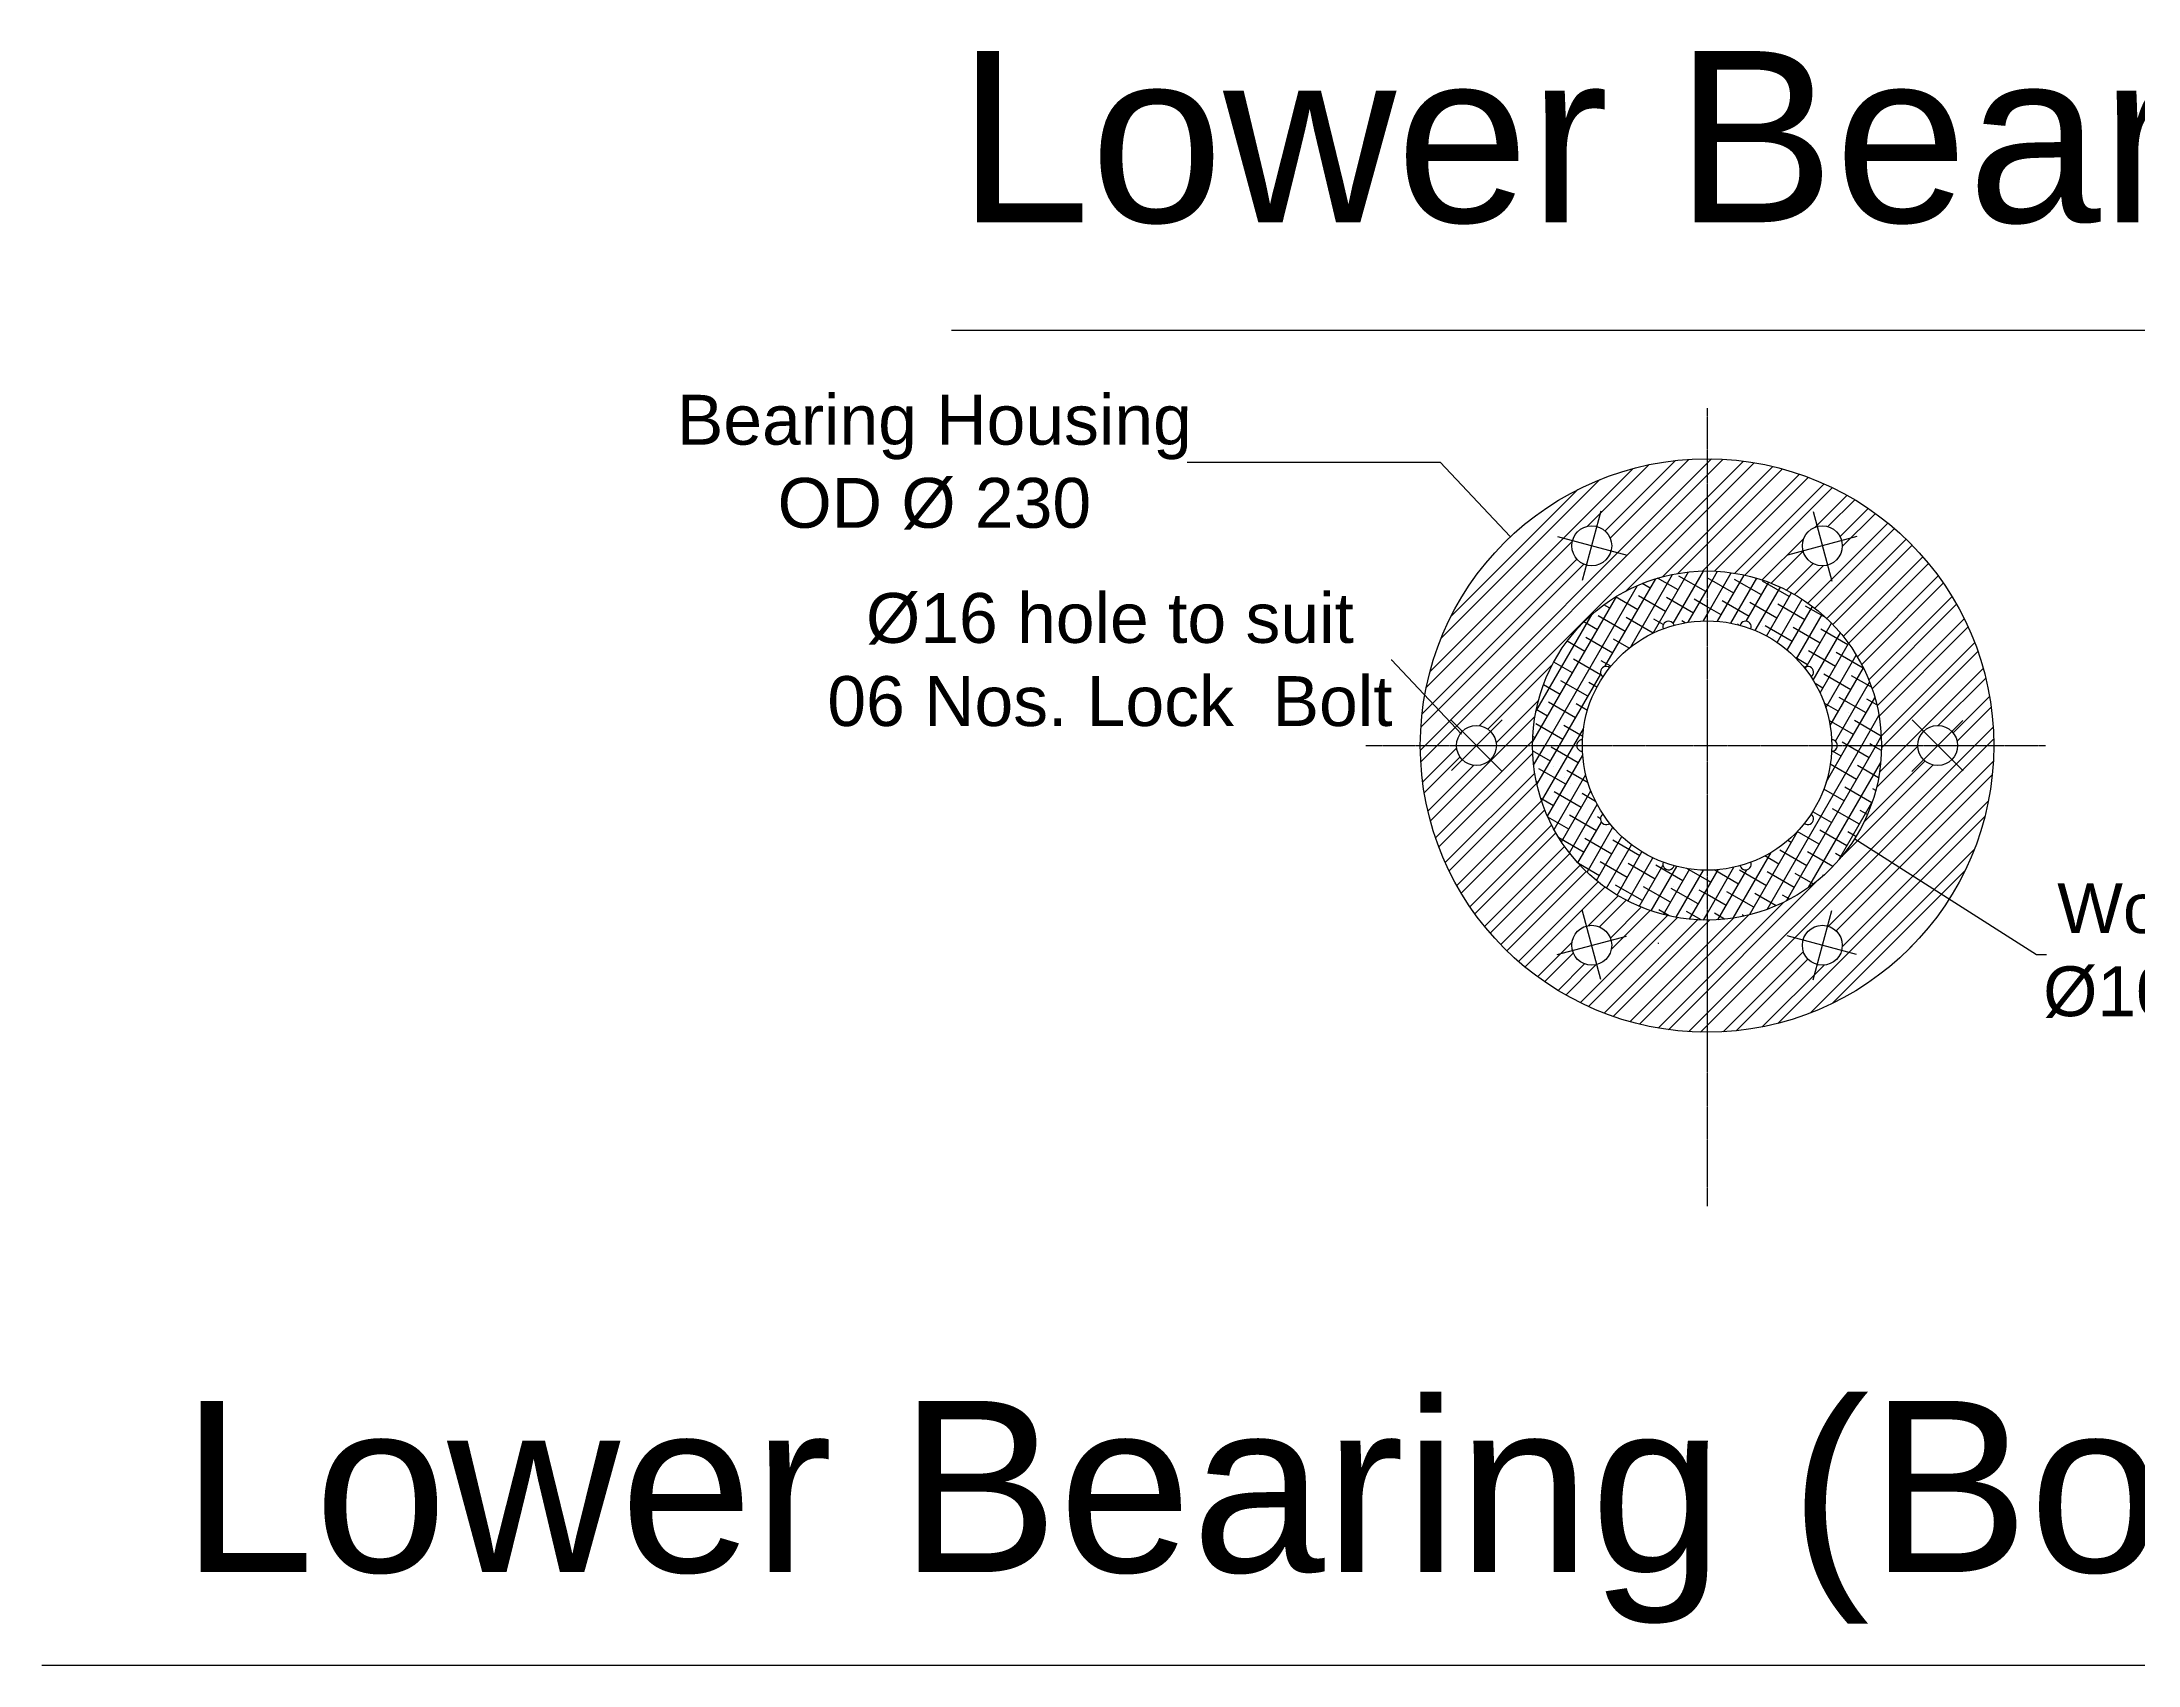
# Model space of a CAD drawing. Header units: millimetres. Extents: x -152 to 1470, y -163 to 1866.
# Drawn here: x -55 to 786, y -163 to 488 of the extents above; entities that cross this region are included whole.
import ezdxf

# ---------------------------------------------------------------- set-up
doc = ezdxf.new("R2010")
doc.units = ezdxf.units.MM
doc.header["$MEASUREMENT"] = 0
doc.linetypes.add('CENTER2', pattern=[1.125, 0.75, -0.125, 0.125, -0.125])
doc.styles.get("Standard").update_dxf_attribs({"font": 'arial.ttf'})
doc.dimstyles.get("Standard").update_dxf_attribs({"dimtxt": 0.18, "dimasz": 0.18, "dimexe": 0.18, "dimexo": 0.0625, "dimgap": 0.09, "dimtad": 0, "dimtih": 1, "dimtoh": 1, "dimdec": 4, "dimzin": 0, "dimdsep": 46, "dimtxsty": 'Standard', "dimcen": 0.09, "dimadec": 0, "dimazin": 0, "dimtfac": 1, "dimtdec": 4, "dimtofl": 0, "dimtmove": 0, "dimatfit": 3, "dimfxl": 1, "dimtolj": 1, "dimtzin": 0, "dimarcsym": 0})

# ---------------------------------------------------------------- blocks, each defined once
blk = doc.blocks.new('*D47')
at = {"color": 0, "lineweight": -2, "transparency": 16777216}
for p, q in [((404.54, 319.7), (506.05, 319.7)), ((506.05, 319.7), (534.08, 289.93)), ((612.95, 206.07), (613.13, 206.07)), ((613.04, 205.98), (613.04, 206.16))]:
    blk.add_line(p, q, dxfattribs=at)
at = {"color": 0, "transparency": 16777216}
blk.add_solid([(534.1, 289.95), (534.06, 289.91), (534.2, 289.8)], dxfattribs=at)
at = {"layer": 'Defpoints', "color": 0, "transparency": 16777216}
for p in [(534.2, 289.8), (613.04, 206.07)]:
    blk.add_point(p, dxfattribs=at)
at = {"color": 0, "transparency": 16777216, "insert": (303.12, 319.7), "char_height": 0.18, "attachment_point": 5}
blk.add_mtext('\\A1;{\\H111.11111x;Bearing Housing \\POD %%C 230}', dxfattribs=at)
blk = doc.blocks.new('*D48')
at = {"color": 0, "lineweight": -2, "transparency": 16777216}
for p, q in [((486.34, 240.43), (486.52, 240.43)), ((486.52, 240.43), (514.55, 210.66)), ((593.42, 126.8), (593.6, 126.8)), ((593.51, 126.71), (593.51, 126.89))]:
    blk.add_line(p, q, dxfattribs=at)
at = {"color": 0, "transparency": 16777216}
blk.add_solid([(514.57, 210.68), (514.53, 210.63), (514.68, 210.52)], dxfattribs=at)
at = {"layer": 'Defpoints', "color": 0, "transparency": 16777216}
for p in [(514.68, 210.52), (593.51, 126.8)]:
    blk.add_point(p, dxfattribs=at)
at = {"color": 0, "transparency": 16777216, "insert": (373.56, 240.43), "char_height": 0.18, "attachment_point": 5}
blk.add_mtext('\\A1;{\\H111.11111x;%%C16 hole to suit \\P06 Nos. Lock  Bolt}', dxfattribs=at)
blk = doc.blocks.new('*D49')
at = {"color": 0, "lineweight": -2, "transparency": 16777216}
for p, q in [((612.95, 206.07), (613.13, 206.07)), ((613.04, 205.98), (613.04, 206.16)), ((745.16, 122.17), (672.29, 168.45)), ((749.23, 122.17), (745.16, 122.17))]:
    blk.add_line(p, q, dxfattribs=at)
at = {"color": 0, "transparency": 16777216}
blk.add_solid([(672.3, 168.48), (672.27, 168.43), (672.13, 168.55)], dxfattribs=at)
at = {"layer": 'Defpoints', "color": 0, "transparency": 16777216}
for p in [(553.95, 243.6), (672.13, 168.55)]:
    blk.add_point(p, dxfattribs=at)
at = {"color": 0, "transparency": 16777216, "insert": (875.39, 122.17), "char_height": 0.18, "attachment_point": 5}
blk.add_mtext('\\A1;{\\H111.11111x;Wooden Bearing ID\\P%%C101@ thick 20 mm}', dxfattribs=at)

msp = doc.modelspace()

# ---------------------------------------------------------------- hatches: boundary and pattern name
h = msp.add_hatch()
h.set_pattern_fill('STEEL', color=256, scale=93.6)
h.set_pattern_definition([(45, (197.675, 409.181), (-6.89429, 6.89429), []), (45, (197.675, 414.056), (-6.89429, 6.89429), [])])
edge = h.paths.add_edge_path()
edge.add_line((728.04213, 206.0732), (713.54213, 206.0732))
edge.add_ellipse((705.54213, 206.0732), major_axis=(-5.65685, 5.65685), ratio=1, start_angle=45, end_angle=225, ccw=False)
edge.add_line((697.54213, 206.0732), (683.04213, 206.0732))
edge.add_ellipse((613.04213, 206.0732), major_axis=(49.49747, 49.49747), ratio=1, start_angle=225, end_angle=315, ccw=False)
edge.add_line((613.04213, 136.0732), (613.04213, 91.0732))
edge.add_ellipse((613.04213, 206.0732), major_axis=(-81.31728, 81.31728), ratio=1, start_angle=135, end_angle=225)
edge = h.paths.add_edge_path(flags=16)
edge.add_ellipse((659.29213, 125.96585), major_axis=(5.65685, 5.65685), ratio=1, start_angle=135, end_angle=315, ccw=False)
edge.add_ellipse((659.29213, 125.96585), major_axis=(5.65685, 5.65685), ratio=1, start_angle=-45, end_angle=135, ccw=False)
edge = h.paths.add_edge_path()
edge.add_line((613.04213, 321.0732), (613.04213, 276.0732))
edge.add_ellipse((613.04213, 206.0732), major_axis=(-49.49747, 49.49747), ratio=1, start_angle=225, end_angle=315, ccw=False)
edge.add_line((683.04213, 206.0732), (697.54213, 206.0732))
edge.add_ellipse((705.54213, 206.0732), major_axis=(-5.65685, 5.65685), ratio=1, start_angle=-135, end_angle=45, ccw=False)
edge.add_line((713.54213, 206.0732), (728.04213, 206.0732))
edge.add_ellipse((613.04213, 206.0732), major_axis=(81.31728, 81.31728), ratio=1, start_angle=315, end_angle=405)
edge = h.paths.add_edge_path(flags=16)
edge.add_ellipse((659.29213, 286.18055), major_axis=(5.65685, 5.65685), ratio=1, start_angle=-45, end_angle=135, ccw=False)
edge.add_ellipse((659.29213, 286.18055), major_axis=(-5.65685, 5.65685), ratio=1, start_angle=45, end_angle=225, ccw=False)
edge = h.paths.add_edge_path()
edge.add_line((613.04213, 276.0732), (613.04213, 321.0732))
edge.add_ellipse((613.04213, 206.0732), major_axis=(81.31728, 81.31728), ratio=1, start_angle=45, end_angle=135)
edge.add_line((498.04213, 206.0732), (512.54213, 206.0732))
edge.add_ellipse((520.54213, 206.0732), major_axis=(-5.65685, 5.65685), ratio=1, start_angle=-135, end_angle=45, ccw=False)
edge.add_line((528.54213, 206.0732), (543.04213, 206.0732))
edge.add_ellipse((613.04213, 206.0732), major_axis=(-49.49747, 49.49747), ratio=1, start_angle=-45, end_angle=45, ccw=False)
edge = h.paths.add_edge_path(flags=16)
edge.add_ellipse((566.79213, 286.18055), major_axis=(5.65685, 5.65685), ratio=1, start_angle=-45, end_angle=135, ccw=False)
edge.add_ellipse((566.79213, 286.18055), major_axis=(5.65685, 5.65685), ratio=1, start_angle=135, end_angle=315, ccw=False)
edge = h.paths.add_edge_path()
edge.add_line((543.04213, 206.0732), (528.54213, 206.0732))
edge.add_ellipse((520.54213, 206.0732), major_axis=(5.65685, 5.65685), ratio=1, start_angle=135, end_angle=315, ccw=False)
edge.add_line((512.54213, 206.0732), (498.04213, 206.0732))
edge.add_ellipse((613.04213, 206.0732), major_axis=(81.31728, 81.31728), ratio=1, start_angle=135, end_angle=225)
edge.add_line((613.04213, 91.0732), (613.04213, 136.0732))
edge.add_ellipse((613.04213, 206.0732), major_axis=(-49.49747, 49.49747), ratio=1, start_angle=45, end_angle=135, ccw=False)
edge = h.paths.add_edge_path(flags=16)
edge.add_ellipse((566.79213, 125.96585), major_axis=(5.65685, 5.65685), ratio=1, start_angle=135, end_angle=315, ccw=False)
edge.add_ellipse((566.79213, 125.96585), major_axis=(-5.65685, 5.65685), ratio=1, start_angle=-135, end_angle=45, ccw=False)

# ---------------------------------------------------------------- linework, layer by layer
for p, q in [((310.06285, 372.63079), (921.75618, 372.63079)), ((570.45682, 300.06438), (562.99619, 272.22095)), ((655.6138, 299.90828), (663.08411, 272.02868)), ((553.0644, 289.85889), (580.944, 282.38857)), ((673.14822, 289.94875), (645.30479, 282.48813)), ((510.35073, 216.18883), (530.73353, 195.80602)), ((510.49273, 196.02381), (530.90202, 216.43309)), ((715.59153, 216.1226), (695.18224, 195.71331)), ((715.73353, 195.95758), (695.35073, 216.34038)), ((570.47046, 112.23812), (563.00015, 140.11772)), ((655.62744, 112.08203), (663.08807, 139.92546)), ((552.93604, 122.19765), (580.77947, 129.65828)), ((673.01986, 122.28752), (645.14026, 129.75784)), ((-54.8296, -162.75415), (1286.09208, -162.75415))]:
    msp.add_line(p, q)
at = {"linetype": 'CENTER2'}
for p, q in [((613.04213, 341.35925), (613.04213, 21.27967)), ((476.17773, 206.0732), (748.83249, 206.0732))]:
    msp.add_line(p, q, dxfattribs=at)
at = {"linetype": 'Continuous'}
for p, q in [((548.06427, 206.0732), (585.12585, 270.26574)), ((572.10569, 237.71416), (592.46707, 272.9811)), ((582.44076, 245.61503), (599.23141, 274.69728)), ((590.24553, 269.13329), (586.95755, 271.03161)), ((591.41102, 251.15197), (605.56828, 275.67307)), ((601.40579, 268.46342), (593.19876, 273.20174)), ((599.42089, 255.02548), (611.56379, 276.05759)), ((612.56604, 267.79354), (601.74072, 274.04354)), ((613.04213, 273.29218), (612.90098, 273.37367)), ((613.04213, 268.61816), (617.27244, 275.94526)), ((613.04213, 258.61816), (622.73082, 275.39946)), ((623.72629, 267.12367), (613.04213, 273.29218)), ((617.24418, 255.89632), (627.96435, 274.46419)), ((622.58874, 255.15337), (632.99093, 273.17049)), ((634.88655, 266.4538), (624.06123, 272.7038)), ((628.79858, 255.90913), (637.82308, 271.54002)), ((632.41251, 252.16863), (642.46921, 269.58735)), ((646.0468, 265.78392), (635.22148, 272.03392)), ((543.05463, 207.39626), (576.90258, 266.02263)), ((574.08528, 261.14291), (571.66902, 262.53793)), ((585.24553, 260.47304), (576.28537, 265.64619)), ((596.40579, 259.80316), (585.58047, 266.05316)), ((607.56604, 259.13329), (596.74072, 265.38329)), ((605.46599, 255.49589), (613.04213, 268.61816)), ((613.04213, 261.74517), (607.90098, 264.71342)), ((618.72629, 258.46342), (613.04213, 261.74517)), ((629.88655, 257.79354), (619.06123, 264.04354)), ((641.0468, 257.12367), (630.22148, 263.37367)), ((636.93204, 249.99669), (646.93435, 267.3212)), ((641.20069, 247.39021), (651.2206, 264.74521)), ((652.20706, 256.4538), (641.38174, 262.7038)), ((645.21659, 244.34596), (655.32729, 261.8582)), ((660.75782, 257.29051), (652.54199, 262.03392)), ((544.37951, 219.69101), (566.91745, 258.72787)), ((569.08528, 252.48265), (563.615, 255.64092)), ((580.24553, 251.81278), (569.42021, 258.06278)), ((591.39959, 251.14648), (580.58047, 257.39291)), ((595.48598, 254.56071), (591.74072, 256.72304)), ((604.2238, 255.28943), (602.90098, 256.05316)), ((611.56012, 256.05123), (613.04213, 258.61816)), ((625.67685, 254.45051), (625.22148, 254.71342)), ((647.20706, 247.79354), (636.38174, 254.04354)), ((658.36731, 247.12367), (647.54199, 253.37367)), ((648.96983, 240.84676), (659.2509, 258.65409)), ((652.44081, 236.85866), (662.98482, 255.12143)), ((669.52756, 246.4538), (658.70225, 252.7038)), ((564.08528, 243.8224), (556.94576, 247.9444)), ((575.24553, 243.15253), (564.42021, 249.40253)), ((581.82256, 245.12878), (575.58047, 248.73265)), ((664.52756, 237.79354), (653.70225, 244.04354)), ((655.59648, 232.32444), (666.51874, 251.24236)), ((658.38262, 227.15019), (669.8377, 246.99097)), ((559.08528, 235.16215), (551.54677, 239.51451)), ((570.24553, 234.49227), (559.42021, 240.74227)), ((574.43574, 237.84656), (570.58047, 240.0724)), ((653.36731, 238.46342), (648.62075, 241.20385)), ((660.70674, 221.17568), (672.92045, 242.33044)), ((662.39395, 214.09802), (675.73668, 237.20829)), ((675.68782, 237.12367), (664.8625, 243.37367)), ((554.08528, 226.50189), (547.39258, 230.36592)), ((553.83777, 206.0732), (570.39846, 234.75715)), ((565.24553, 225.83202), (554.42021, 232.08202)), ((568.87518, 229.50994), (565.58047, 231.41215)), ((659.52756, 229.13329), (656.4308, 230.92121)), ((670.68782, 228.46342), (659.8625, 234.71342)), ((664.54311, 207.82048), (678.24214, 231.54788)), ((679.03478, 229.4178), (671.02276, 234.04354)), ((549.08528, 217.84164), (544.53798, 220.46702)), ((560.24553, 217.17176), (549.42021, 223.42176)), ((565.06785, 220.1611), (560.58047, 222.75189)), ((665.68782, 219.80316), (660.0738, 223.04442)), ((676.84807, 219.13329), (666.02276, 225.38329)), ((669.30783, 206.0732), (680.36922, 225.23209)), ((681.09883, 222.45261), (677.18301, 224.71342)), ((555.24553, 208.51151), (544.42021, 214.76151)), ((563.17437, 209.7073), (555.58047, 214.09164)), ((559.61128, 206.0732), (563.49722, 212.80385)), ((671.84807, 210.47304), (662.01631, 216.14941)), ((682.94059, 209.84227), (672.18301, 216.05316)), ((675.08133, 206.0732), (682.00673, 218.06835)), ((550.24553, 199.85126), (543.07307, 203.99228)), ((544.08528, 209.18138), (543.13763, 209.72851)), ((543.49163, 198.15315), (548.06427, 206.0732)), ((544.81066, 190.43778), (553.83777, 206.0732)), ((546.70657, 183.7216), (559.61128, 206.0732)), ((549.02995, 177.74581), (563.18722, 202.26692)), ((561.40579, 199.18138), (550.58047, 205.43138)), ((637.13633, 140.35053), (675.08133, 206.0732)), ((644.85515, 143.71992), (680.85483, 206.0732)), ((660.84561, 191.41621), (669.30783, 206.0732)), ((666.84807, 201.81278), (663.40789, 203.79897)), ((669.46881, 206.0732), (667.18301, 207.39291)), ((678.00833, 201.14291), (669.46881, 206.0732)), ((679.46881, 206.0732), (678.34326, 206.72304)), ((683.01223, 204.02741), (679.46881, 206.0732)), ((680.85483, 206.0732), (682.94817, 209.69896)), ((556.40579, 190.52113), (545.58047, 196.77113)), ((551.6947, 172.36129), (564.42236, 194.40624)), ((565.32209, 191.1468), (556.74072, 196.10126)), ((653.75074, 149.12754), (682.71283, 199.29135)), ((661.84807, 193.15253), (661.41069, 193.40505)), ((673.00833, 192.48265), (662.47504, 198.56405)), ((681.84019, 193.15708), (673.34326, 198.06278)), ((545.24553, 191.191), (544.55716, 191.58844)), ((562.56604, 181.191), (551.74072, 187.441)), ((554.64631, 167.47362), (566.45276, 187.92299)), ((568.37053, 183.61328), (562.90098, 186.77113)), ((668.00833, 183.8224), (659.86186, 188.52576)), ((679.16858, 183.15253), (668.34326, 189.40253)), ((680.6826, 188.05191), (679.50352, 188.73265)), ((551.40579, 181.86088), (546.36147, 184.77321)), ((557.56604, 172.53075), (549.20227, 177.35957)), ((557.84818, 163.01943), (569.01888, 182.36765)), ((568.72629, 171.86088), (557.90098, 178.11088)), ((570.28833, 176.73253), (569.06123, 177.441)), ((663.00833, 175.16215), (655.42242, 179.54187)), ((674.16858, 174.49227), (663.34326, 180.74227)), ((665.91873, 160.20311), (679.20509, 183.21577)), ((677.35184, 178.42792), (674.50352, 180.0724)), ((563.72629, 163.20062), (553.65659, 169.01437)), ((561.2749, 158.95469), (570.72855, 175.32889)), ((574.88655, 162.53075), (564.06123, 168.78075)), ((564.90858, 155.2484), (575.31077, 173.26552)), ((568.73668, 151.87886), (578.92351, 169.52297)), ((574.37607, 174.37248), (573.78484, 174.71383)), ((630.11359, 138.18679), (649.6372, 172.00268)), ((658.00833, 166.50189), (649.22974, 171.57021)), ((669.16858, 165.83202), (658.34326, 172.08202)), ((672.75083, 169.53731), (669.50352, 171.41215)), ((572.7508, 148.83153), (582.80751, 166.25025)), ((586.0468, 161.86088), (575.22148, 168.11088)), ((576.94592, 146.09768), (586.94823, 163.4222)), ((581.31992, 143.67367), (591.33983, 161.02867)), ((623.58042, 136.871), (638.78791, 163.21116)), ((641.84807, 158.51151), (636.21184, 161.76559)), ((653.00833, 157.84164), (642.18301, 164.09164)), ((646.84807, 167.17176), (645.43674, 167.9866)), ((663.50163, 157.55683), (653.34326, 163.42176)), ((666.90502, 161.36538), (664.50352, 162.75189)), ((569.88655, 153.87049), (561.49236, 158.71688)), ((581.0468, 153.20062), (570.22148, 159.45062)), ((592.20706, 152.53075), (581.38174, 158.78075)), ((585.87349, 141.56069), (595.35242, 157.97868)), ((590.61013, 139.76479), (600.8912, 157.57212)), ((603.36731, 151.86088), (592.54199, 158.11088)), ((595.53647, 138.29746), (606.08048, 156.56022)), ((600.6628, 137.17653), (611.58506, 156.09444)), ((613.04213, 152.04862), (604.92152, 156.73705)), ((613.04213, 138.61816), (623.7953, 157.2432)), ((613.04213, 148.61816), (617.45917, 156.26869)), ((614.52756, 151.191), (613.04213, 152.04862)), ((625.68782, 150.52113), (615.92707, 156.1565)), ((617.42562, 136.21059), (629.01025, 156.27575)), ((636.84807, 149.85126), (626.02276, 156.10126)), ((630.69552, 159.19472), (630.76835, 159.32086)), ((648.00833, 149.18138), (637.18301, 155.43138)), ((655.65644, 150.53925), (648.34326, 154.76151)), ((659.75961, 153.94378), (659.50352, 154.09164)), ((587.20706, 143.87049), (576.38174, 150.12049)), ((598.36731, 143.20062), (587.54199, 149.45062)), ((609.52756, 142.53075), (598.70225, 148.78075)), ((606.00409, 136.42792), (613.04213, 148.61816)), ((613.04213, 146.27512), (609.8625, 148.11088)), ((620.68782, 141.86088), (613.04213, 146.27512)), ((631.84807, 141.191), (621.02276, 147.441)), ((640.78424, 141.80521), (632.18301, 146.77113)), ((646.22453, 144.43776), (643.34326, 146.10126)), ((597.80524, 137.75163), (593.70225, 140.12049)), ((610.64101, 136.1144), (604.8625, 139.45062)), ((611.5816, 136.08844), (613.04213, 138.61816)), ((620.09533, 136.42945), (616.02276, 138.78075)), ((627.93613, 137.67606), (627.18301, 138.11088))]:
    msp.add_line(p, q, dxfattribs=at)
for centre, major_axis, start_param, end_param in [((613.04213, 206.0732), (-81.31728, 81.31728), 3.926990817, 10.210176124), ((566.79213, 286.18055), (-5.65685, 5.65685), 3.926990817, 10.210176124), ((659.29213, 286.18055), (5.65685, 5.65685), 5.497787144, 11.780972451), ((613.04213, 206.0732), (-49.49747, 49.49747), 3.926990817, 10.210176124), ((613.04213, 206.0732), (-35.35534, 35.35534), 3.926990817, 10.210176124), ((597.59128, 253.62603), (-1.62879, 1.62879), 4.218113462, 7.405779356), ((628.49298, 253.62603), (1.62879, 1.62879), 5.160591258, 8.348257152), ((572.59128, 235.46247), (-1.62879, 1.62879), -1.436753314, 1.75091258), ((653.49298, 235.46247), (1.62879, 1.62879), 4.532272728, 7.719938621), ((520.54213, 206.0732), (5.65685, 5.65685), 5.497787144, 11.780972451), ((705.54213, 206.0732), (5.65685, 5.65685), 5.497787144, 11.780972451), ((563.04213, 206.0732), (-1.62879, 1.62879), -0.808434783, 2.37923111), ((663.04213, 206.0732), (-1.62879, 1.62879), 2.33315787, 5.520823764), ((572.59128, 176.68394), (1.62879, 1.62879), 1.390680074, 4.578345968), ((653.49298, 176.68394), (1.62879, 1.62879), 3.275635666, 6.46330156), ((597.59128, 158.52038), (1.62879, 1.62879), 2.018998605, 5.206664498), ((628.49298, 158.52038), (-1.62879, 1.62879), 1.076520809, 4.264186702), ((566.79213, 125.96585), (5.65685, 5.65685), 5.497787144, 11.780972451), ((659.29213, 125.96585), (-5.65685, 5.65685), 3.926990817, 10.210176124)]:
    msp.add_ellipse(centre, major_axis=major_axis, ratio=1, start_param=start_param, end_param=end_param)

# ---------------------------------------------------------------- texts
for s, p in [('Lower Bearing ', (312.2953, 415.95077)), ('Lower Bearing (Bottom View)', (1.0276, -125.44427))]:
    msp.add_text(s, height=68.676).set_placement(p)

# ---------------------------------------------------------------- dimensions: what is measured, and where the dimension line sits
for center, mpoint, text, picture, middle in [((613.04213, 206.0732), (534.20416, 289.79641), '{\\H111.11111x;Bearing Housing \\POD %%C 230}', '*D47', (303.11519, 319.69994)), ((593.51351, 126.80112), (514.67554, 210.52432), '{\\H111.11111x;%%C16 hole to suit \\P06 Nos. Lock  Bolt}', '*D48', (373.55928, 240.42786))]:
    dim = msp.add_radius_dim(center=center, mpoint=mpoint, text=text, dimstyle='Standard')
    dim.commit()
    dim.dimension.update_dxf_attribs({"geometry": picture, "text_midpoint": middle, "dimtype": 164})
dim = msp.add_diameter_dim_2p(p1=(553.94946, 243.59728), p2=(672.1348, 168.54912), text='{\\H111.11111x;Wooden Bearing ID\\P%%C101@ thick 20 mm}', dimstyle='Standard')
dim.commit()
dim.dimension.update_dxf_attribs({"geometry": '*D49', "text_midpoint": (875.38691, 122.17487), "dimtype": 163})

doc.saveas('drawing.dxf')
